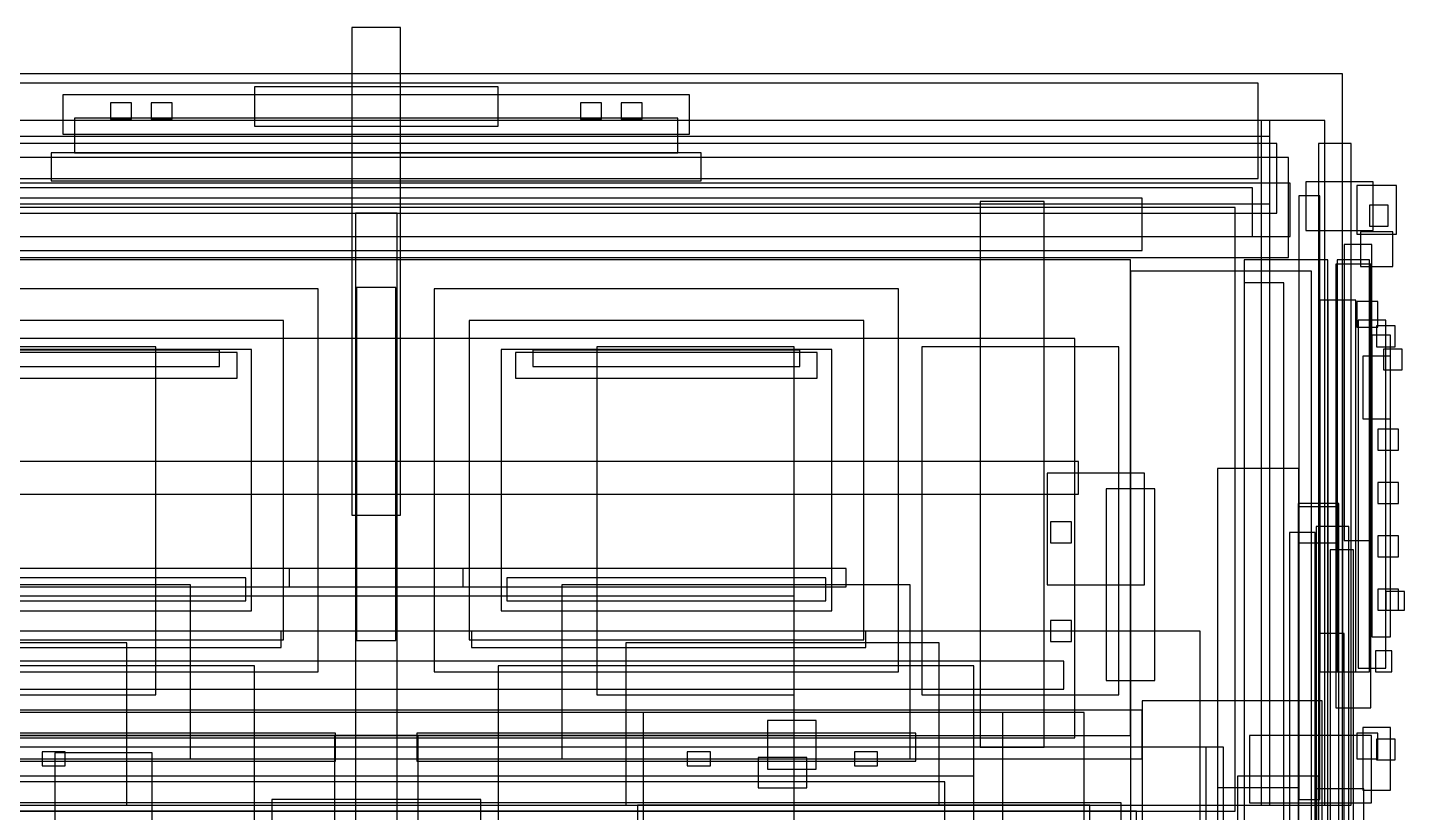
# Model space of a CAD drawing. Header units: millimetres. Extents: x -18 to 5970, y -985 to 4490.
# Drawn here: x 4700 to 5886, y 3814 to 4490 of the extents above; entities that cross this region are included whole.
import ezdxf

# ---------------------------------------------------------------- set-up
doc = ezdxf.new("R2010")
doc.units = ezdxf.units.MM

msp = doc.modelspace()

# ---------------------------------------------------------------- linework, layer by layer
at = {"layer": 'BODY'}
for p, q in [((5021, 4490), (4979, 4490)), ((4979, 4490), (4979, 4070)), ((5021, 4070), (5021, 4490)), ((5660, 4343), (4340, 4343)), ((5660, 4298), (5660, 4343)), ((5740, 4335), (4260, 4335)), ((5575.5, 4340), (5520.5, 4340)), ((5520.5, 4340), (5520.5, 3870)), ((5575.5, 3870), (5575.5, 4340)), ((5740, 3815), (5740, 4335)), ((4340, 4298), (5660, 4298)), ((5650, 4290), (4350, 4290)), ((5650, 3880), (5650, 4290)), ((5602, 4222), (4398, 4222)), ((5602, 3878), (5602, 4222)), ((5605, 4116), (4395, 4116)), ((5605, 4088), (5605, 4116)), ((5795, 4110), (5725, 4110)), ((5725, 4110), (5725, 3260)), ((5795, 3260), (5795, 4110)), ((4395, 4088), (5605, 4088)), ((4979, 4070), (5021, 4070)), ((5829.5, 4080), (5794.5, 4080)), ((5794.5, 4080), (5794.5, 4046)), ((5829.5, 4077), (5794.5, 4077)), ((5794.5, 4077), (5794.5, 3692)), ((5829.5, 4077), (5794.5, 4077)), ((5794.5, 4077), (5794.5, 3692)), ((5829.5, 4046), (5829.5, 4080)), ((5829.5, 3692), (5829.5, 4077)), ((5829.5, 3692), (5829.5, 4077)), ((5838, 4060), (5810, 4060)), ((5810, 4060), (5810, 3280)), ((5838, 4060), (5810, 4060)), ((5810, 4060), (5810, 3280)), ((5838, 3280), (5838, 4060)), ((5838, 3280), (5838, 4060)), ((5809, 4055), (5787, 4055)), ((5787, 4055), (5787, 3710)), ((5794.5, 4046), (5829.5, 4046)), ((5809, 3710), (5809, 4055)), ((5842, 4040), (5822, 4040)), ((5822, 4040), (5822, 3480)), ((5842, 3480), (5842, 4040)), ((5075, 4024), (4595, 4024)), ((5405, 4024), (4925, 4024)), ((4925, 4024), (4925, 4008)), ((5075, 4008), (5075, 4024)), ((5405, 4008), (5405, 4024)), ((4595, 4008), (5075, 4008)), ((4925, 4008), (5405, 4008)), ((5710, 3970), (4290, 3970)), ((4918, 3970), (4578, 3970)), ((4918, 3956), (4918, 3970)), ((5422, 3970), (5082, 3970)), ((5082, 3970), (5082, 3956)), ((5422, 3956), (5422, 3970)), ((5710, 3190), (5710, 3970)), ((5834, 3968), (5812, 3968)), ((5812, 3968), (5812, 3458)), ((5834, 3458), (5834, 3968)), ((4578, 3956), (4918, 3956)), ((5082, 3956), (5422, 3956)), ((5592.5, 3944), (4407.5, 3944)), ((5592.5, 3920), (5592.5, 3944)), ((4407.5, 3920), (5592.5, 3920)), ((5815, 3910), (5660, 3910)), ((5660, 3910), (5660, 3616)), ((5815, 3616), (5815, 3910)), ((5660, 3902), (4340, 3902)), ((5379, 3893), (5337, 3893)), ((5337, 3893), (5337, 3851)), ((5379, 3851), (5379, 3893)), ((5660, 3860), (5660, 3902)), ((4350, 3880), (5650, 3880)), ((4965, 3882), (4535, 3882)), ((5360, 3880), (4640, 3880)), ((5036, 3880), (4964, 3880)), ((4964, 3880), (4964, 3300)), ((4965, 3858), (4965, 3882)), ((5465, 3882), (5035, 3882)), ((5035, 3882), (5035, 3858)), ((5036, 3300), (5036, 3880)), ((5360, 3160), (5360, 3880)), ((5465, 3858), (5465, 3882)), ((5857.5, 3880), (5752.5, 3880)), ((5752.5, 3880), (5752.5, 3822)), ((5857.5, 3822), (5857.5, 3880)), ((5730, 3870), (4270, 3870)), ((5715, 3870), (4285, 3870)), ((4398, 3878), (5602, 3878)), ((5520.5, 3870), (5575.5, 3870)), ((5715, 3220), (5715, 3870)), ((5730, 3760), (5730, 3870)), ((4340, 3860), (5660, 3860)), ((4535, 3858), (4965, 3858)), ((4732, 3866), (4712, 3866)), ((4712, 3866), (4712, 3854)), ((4732, 3854), (4732, 3866)), ((5035, 3858), (5465, 3858)), ((5288, 3866), (5268, 3866)), ((5268, 3866), (5268, 3854)), ((5288, 3854), (5288, 3866)), ((5371, 3861), (5329, 3861)), ((5329, 3861), (5329, 3835)), ((5371, 3835), (5371, 3861)), ((5432, 3866), (5412, 3866)), ((5412, 3866), (5412, 3854)), ((5432, 3854), (5432, 3866)), ((4712, 3854), (4732, 3854)), ((5268, 3854), (5288, 3854)), ((5337, 3851), (5379, 3851)), ((5412, 3854), (5432, 3854)), ((5329, 3835), (5371, 3835)), ((5795, 3835), (5725, 3835)), ((5725, 3835), (5725, 3225)), ((5795, 3225), (5795, 3835)), ((5642, 3822), (4358, 3822)), ((5090, 3825), (4910, 3825)), ((4910, 3825), (4910, 3777)), ((5090, 3777), (5090, 3825)), ((5642, 3710), (5642, 3822)), ((5752.5, 3822), (5857.5, 3822)), ((4260, 3815), (5740, 3815)), ((5655, 3815), (4345, 3815)), ((5655, 3787), (5655, 3815))]:
    msp.add_line(p, q, dxfattribs=at)
at = {"layer": 'DATUM'}
for p, q in [((4807, 3865), (4723, 3865)), ((4723, 3865), (4723, 3500)), ((4807, 3500), (4807, 3865)), ((5515, 3845), (4485, 3845)), ((5515, 3415), (5515, 3845))]:
    msp.add_line(p, q, dxfattribs=at)
at = {"layer": 'ENGINE_BAY'}
for p, q in [((5490, 3840), (4510, 3840)), ((5490, 3320), (5490, 3840))]:
    msp.add_line(p, q, dxfattribs=at)
at = {"layer": 'HARD_TOP'}
for p, q in [((5760, 4442), (4240, 4442)), ((5105, 4439), (4895, 4439)), ((4895, 4439), (4895, 4405)), ((5105, 4405), (5105, 4439)), ((5760, 4360), (5760, 4442)), ((5270, 4432), (4730, 4432)), ((4730, 4432), (4730, 4398)), ((5270, 4398), (5270, 4432)), ((4789, 4425), (4771, 4425)), ((4771, 4425), (4771, 4411)), ((4789, 4411), (4789, 4425)), ((4824, 4425), (4806, 4425)), ((4806, 4425), (4806, 4411)), ((4824, 4411), (4824, 4425)), ((5194, 4425), (5176, 4425)), ((5176, 4425), (5176, 4411)), ((5194, 4411), (5194, 4425)), ((5229, 4425), (5211, 4425)), ((5211, 4425), (5211, 4411)), ((5229, 4411), (5229, 4425)), ((5770, 4410), (4230, 4410)), ((5260, 4412), (4740, 4412)), ((4740, 4412), (4740, 4382)), ((4771, 4411), (4789, 4411)), ((4806, 4411), (4824, 4411)), ((4895, 4405), (5105, 4405)), ((5176, 4411), (5194, 4411)), ((5211, 4411), (5229, 4411)), ((5260, 4382), (5260, 4412)), ((5817.5, 4410), (5762.5, 4410)), ((5762.5, 4410), (5762.5, 3820)), ((5770, 3820), (5770, 4410)), ((5817.5, 3820), (5817.5, 4410)), ((5770, 4396), (4230, 4396)), ((4730, 4398), (5270, 4398)), ((5770, 4338), (5770, 4396)), ((5776, 4390), (4224, 4390)), ((5280, 4382), (4720, 4382)), ((4720, 4382), (4720, 4358)), ((4740, 4382), (5260, 4382)), ((5280, 4358), (5280, 4382)), ((5776, 4330), (5776, 4390)), ((5840, 4390), (5812, 4390)), ((5812, 4390), (5812, 3820)), ((5840, 4390), (5812, 4390)), ((5812, 4390), (5812, 3820)), ((5840, 4390), (5812, 4390)), ((5812, 4390), (5812, 3820)), ((5840, 4390), (5812, 4390)), ((5812, 4390), (5812, 3820)), ((5840, 3820), (5840, 4390)), ((5840, 3820), (5840, 4390)), ((5840, 3820), (5840, 4390)), ((5840, 3820), (5840, 4390)), ((5786, 4378), (4214, 4378)), ((5786, 4292), (5786, 4378)), ((5787.5, 4356), (4212.5, 4356)), ((4240, 4360), (5760, 4360)), ((4720, 4358), (5280, 4358)), ((5787.5, 4310), (5787.5, 4356)), ((5859, 4357), (5801, 4357)), ((5801, 4357), (5801, 4315)), ((5859, 4315), (5859, 4357)), ((5755, 4352), (4245, 4352)), ((5755, 4352), (4245, 4352)), ((5755, 4352), (4245, 4352)), ((5755, 4352), (4245, 4352)), ((5755, 4310), (5755, 4352)), ((5755, 4310), (5755, 4352)), ((5755, 4310), (5755, 4352)), ((5755, 4310), (5755, 4352)), ((5813, 4345), (5795, 4345)), ((5795, 4345), (5795, 3825)), ((5813, 4345), (5795, 4345)), ((5795, 4345), (5795, 3825)), ((5813, 4345), (5795, 4345)), ((5795, 4345), (5795, 3825)), ((5813, 4345), (5795, 4345)), ((5795, 4345), (5795, 3825)), ((5813, 4345), (5795, 4345)), ((5795, 4345), (5795, 3825)), ((5813, 3825), (5813, 4345)), ((5813, 3825), (5813, 4345)), ((5813, 3825), (5813, 4345)), ((5813, 3825), (5813, 4345)), ((5813, 3825), (5813, 4345)), ((5879, 4354), (5845, 4354)), ((5845, 4354), (5845, 4312)), ((5879, 4354), (5845, 4354)), ((5845, 4354), (5845, 4312)), ((5879, 4312), (5879, 4354)), ((5879, 4312), (5879, 4354)), ((4230, 4338), (5770, 4338)), ((5872, 4337), (5856, 4337)), ((5856, 4337), (5856, 4319)), ((5872, 4337), (5856, 4337)), ((5856, 4337), (5856, 4319)), ((5872, 4337), (5856, 4337)), ((5856, 4337), (5856, 4319)), ((5872, 4337), (5856, 4337)), ((5856, 4337), (5856, 4319)), ((5872, 4337), (5856, 4337)), ((5856, 4337), (5856, 4319)), ((5872, 4337), (5856, 4337)), ((5856, 4337), (5856, 4319)), ((5872, 4337), (5856, 4337)), ((5856, 4337), (5856, 4319)), ((5872, 4337), (5856, 4337)), ((5856, 4337), (5856, 4319)), ((5872, 4337), (5856, 4337)), ((5856, 4337), (5856, 4319)), ((5872, 4319), (5872, 4337)), ((5872, 4319), (5872, 4337)), ((5872, 4319), (5872, 4337)), ((5872, 4319), (5872, 4337)), ((5872, 4319), (5872, 4337)), ((5872, 4319), (5872, 4337)), ((5872, 4319), (5872, 4337)), ((5872, 4319), (5872, 4337)), ((5872, 4319), (5872, 4337)), ((4224, 4330), (5776, 4330)), ((5018, 4330), (4982, 4330)), ((4982, 4330), (4982, 3680)), ((5018, 3680), (5018, 4330)), ((5856, 4319), (5872, 4319)), ((5856, 4319), (5872, 4319)), ((5856, 4319), (5872, 4319)), ((5856, 4319), (5872, 4319)), ((5856, 4319), (5872, 4319)), ((5856, 4319), (5872, 4319)), ((5856, 4319), (5872, 4319)), ((5856, 4319), (5872, 4319)), ((5856, 4319), (5872, 4319)), ((4212.5, 4310), (5787.5, 4310)), ((4245, 4310), (5755, 4310)), ((4245, 4310), (5755, 4310)), ((4245, 4310), (5755, 4310)), ((4245, 4310), (5755, 4310)), ((5801, 4315), (5859, 4315)), ((5845, 4312), (5879, 4312)), ((5845, 4312), (5879, 4312)), ((5876, 4314), (5848, 4314)), ((5848, 4314), (5848, 4284)), ((5876, 4284), (5876, 4314)), ((5858, 4303), (5834, 4303)), ((5834, 4303), (5834, 4048)), ((5858, 4048), (5858, 4303)), ((4214, 4292), (5786, 4292)), ((5820, 4290), (5748, 4290)), ((5748, 4290), (5748, 3800)), ((5820, 3800), (5820, 4290)), ((5857, 4286), (5827, 4286)), ((5827, 4286), (5827, 3904)), ((5856, 4290), (5828, 4290)), ((5828, 4290), (5828, 3935)), ((5848, 4284), (5876, 4284)), ((5856, 3935), (5856, 4290)), ((5857, 3904), (5857, 4286)), ((5806, 4280), (5650, 4280)), ((5650, 4280), (5650, 3800)), ((5806, 3800), (5806, 4280)), ((4950, 4265), (4550, 4265)), ((4950, 3935), (4950, 4265)), ((5017, 4266), (4983, 4266)), ((4983, 4266), (4983, 3962)), ((5017, 3962), (5017, 4266)), ((5450, 4265), (5050, 4265)), ((5050, 4265), (5050, 3935)), ((5450, 3935), (5450, 4265)), ((5782, 4270), (5748, 4270)), ((5748, 4270), (5748, 3630)), ((5782, 4270), (5748, 4270)), ((5748, 4270), (5748, 3630)), ((5782, 4270), (5748, 4270)), ((5748, 4270), (5748, 3630)), ((5782, 4270), (5748, 4270)), ((5748, 4270), (5748, 3630)), ((5782, 3630), (5782, 4270)), ((5782, 3630), (5782, 4270)), ((5782, 3630), (5782, 4270)), ((5782, 3630), (5782, 4270)), ((5833, 4255), (5813, 4255)), ((5813, 4255), (5813, 3935)), ((5844, 4255), (5820, 4255)), ((5820, 4255), (5820, 3935)), ((5833, 3935), (5833, 4255)), ((5844, 3935), (5844, 4255)), ((5863, 4254), (5845, 4254)), ((5845, 4254), (5845, 4232)), ((5863, 4254), (5845, 4254)), ((5845, 4254), (5845, 4232)), ((5863, 4232), (5863, 4254)), ((5863, 4232), (5863, 4254)), ((4920, 4237.5), (4580, 4237.5)), ((4920, 3962.5), (4920, 4237.5)), ((5420, 4237.5), (5080, 4237.5)), ((5080, 4237.5), (5080, 3962.5)), ((5420, 3962.5), (5420, 4237.5)), ((5870, 4238), (5846, 4238)), ((5846, 4238), (5846, 3938)), ((5870, 4238), (5846, 4238)), ((5846, 4238), (5846, 3938)), ((5870, 3938), (5870, 4238)), ((5870, 3938), (5870, 4238)), ((5845, 4232), (5863, 4232)), ((5845, 4232), (5863, 4232)), ((5874, 4225), (5858, 4225)), ((5858, 4225), (5858, 3965)), ((5878, 4233), (5862, 4233)), ((5862, 4233), (5862, 4215)), ((5878, 4233), (5862, 4233)), ((5862, 4233), (5862, 4215)), ((5878, 4233), (5862, 4233)), ((5862, 4233), (5862, 4215)), ((5878, 4233), (5862, 4233)), ((5862, 4233), (5862, 4215)), ((5874, 3965), (5874, 4225)), ((5878, 4215), (5878, 4233)), ((5878, 4215), (5878, 4233)), ((5878, 4215), (5878, 4233)), ((5878, 4215), (5878, 4233)), ((4892.5, 4212.5), (4607.5, 4212.5)), ((4810, 4215), (4640, 4215)), ((4810, 3915), (4810, 4215)), ((4892.5, 3987.5), (4892.5, 4212.5)), ((5392.5, 4212.5), (5107.5, 4212.5)), ((5107.5, 4212.5), (5107.5, 3987.5)), ((5360, 4215), (5190, 4215)), ((5190, 4215), (5190, 3915)), ((5360, 3915), (5360, 4215)), ((5392.5, 3987.5), (5392.5, 4212.5)), ((5640, 4215), (5470, 4215)), ((5470, 4215), (5470, 3915)), ((5640, 3915), (5640, 4215)), ((5862, 4215), (5878, 4215)), ((5862, 4215), (5878, 4215)), ((5862, 4215), (5878, 4215)), ((5862, 4215), (5878, 4215)), ((5884, 4213), (5868, 4213)), ((5868, 4213), (5868, 4195)), ((5884, 4195), (5884, 4213)), ((4880, 4210), (4620, 4210)), ((4865, 4212), (4635, 4212)), ((4865, 4198), (4865, 4212)), ((4880, 4188), (4880, 4210)), ((5380, 4210), (5120, 4210)), ((5120, 4210), (5120, 4188)), ((5365, 4212), (5135, 4212)), ((5135, 4212), (5135, 4198)), ((5365, 4198), (5365, 4212)), ((5380, 4188), (5380, 4210)), ((5874, 4207), (5850, 4207)), ((5850, 4207), (5850, 4153)), ((5874, 4207), (5850, 4207)), ((5850, 4207), (5850, 4153)), ((5874, 4207), (5850, 4207)), ((5850, 4207), (5850, 4153)), ((5874, 4207), (5850, 4207)), ((5850, 4207), (5850, 4153)), ((5874, 4153), (5874, 4207)), ((5874, 4153), (5874, 4207)), ((5874, 4153), (5874, 4207)), ((5874, 4153), (5874, 4207)), ((4635, 4198), (4865, 4198)), ((5135, 4198), (5365, 4198)), ((5868, 4195), (5884, 4195)), ((4620, 4188), (4880, 4188)), ((5120, 4188), (5380, 4188)), ((5850, 4153), (5874, 4153)), ((5850, 4153), (5874, 4153)), ((5850, 4153), (5874, 4153)), ((5850, 4153), (5874, 4153)), ((5881, 4144), (5863, 4144)), ((5863, 4144), (5863, 4126)), ((5881, 4126), (5881, 4144)), ((5863, 4126), (5881, 4126)), ((5662, 4106), (5578, 4106)), ((5578, 4106), (5578, 4010)), ((5662, 4010), (5662, 4106)), ((5881, 4098), (5863, 4098)), ((5863, 4098), (5863, 4080)), ((5881, 4080), (5881, 4098)), ((5671, 4092.5), (5629, 4092.5)), ((5629, 4092.5), (5629, 3927.5)), ((5671, 3927.5), (5671, 4092.5)), ((5863, 4080), (5881, 4080)), ((5599, 4064), (5581, 4064)), ((5581, 4064), (5581, 4046)), ((5599, 4046), (5599, 4064)), ((5581, 4046), (5599, 4046)), ((5834, 4048), (5858, 4048)), ((5881, 4052), (5863, 4052)), ((5863, 4052), (5863, 4034)), ((5881, 4034), (5881, 4052)), ((5863, 4034), (5881, 4034)), ((4887.5, 4016), (4612.5, 4016)), ((4887.5, 3996), (4887.5, 4016)), ((5387.5, 4016), (5112.5, 4016)), ((5112.5, 4016), (5112.5, 3996)), ((5387.5, 3996), (5387.5, 4016)), ((5578, 4010), (5662, 4010)), ((5881, 4006), (5863, 4006)), ((5863, 4006), (5863, 3988)), ((5886, 4004), (5870, 4004)), ((5870, 4004), (5870, 3988)), ((5881, 3988), (5881, 4006)), ((5886, 3988), (5886, 4004)), ((4607.5, 3987.5), (4892.5, 3987.5)), ((4612.5, 3996), (4887.5, 3996)), ((5107.5, 3987.5), (5392.5, 3987.5)), ((5112.5, 3996), (5387.5, 3996)), ((5863, 3988), (5881, 3988)), ((5870, 3988), (5886, 3988)), ((5599, 3979), (5581, 3979)), ((5581, 3979), (5581, 3961)), ((5599, 3961), (5599, 3979)), ((5858, 3965), (5874, 3965)), ((4580, 3962.5), (4920, 3962.5)), ((4983, 3962), (5017, 3962)), ((5080, 3962.5), (5420, 3962.5)), ((5581, 3961), (5599, 3961)), ((5875, 3953), (5861, 3953)), ((5861, 3953), (5861, 3935)), ((5875, 3953), (5861, 3953)), ((5861, 3953), (5861, 3935)), ((5875, 3935), (5875, 3953)), ((5875, 3935), (5875, 3953)), ((4550, 3935), (4950, 3935)), ((5050, 3935), (5450, 3935)), ((5629, 3927.5), (5671, 3927.5)), ((5813, 3935), (5833, 3935)), ((5820, 3935), (5844, 3935)), ((5828, 3935), (5856, 3935)), ((5846, 3938), (5870, 3938)), ((5846, 3938), (5870, 3938)), ((5861, 3935), (5875, 3935)), ((5861, 3935), (5875, 3935)), ((4640, 3915), (4810, 3915)), ((5190, 3915), (5360, 3915)), ((5470, 3915), (5640, 3915)), ((5827, 3904), (5857, 3904)), ((5863, 3882), (5845, 3882)), ((5845, 3882), (5845, 3860)), ((5863, 3882), (5845, 3882)), ((5845, 3882), (5845, 3860)), ((5874, 3887), (5850, 3887)), ((5850, 3887), (5850, 3833)), ((5874, 3887), (5850, 3887)), ((5850, 3887), (5850, 3833)), ((5874, 3887), (5850, 3887)), ((5850, 3887), (5850, 3833)), ((5874, 3887), (5850, 3887)), ((5850, 3887), (5850, 3833)), ((5863, 3860), (5863, 3882)), ((5863, 3860), (5863, 3882)), ((5874, 3833), (5874, 3887)), ((5874, 3833), (5874, 3887)), ((5874, 3833), (5874, 3887)), ((5874, 3833), (5874, 3887)), ((5878, 3877), (5862, 3877)), ((5862, 3877), (5862, 3859)), ((5878, 3877), (5862, 3877)), ((5862, 3877), (5862, 3859)), ((5878, 3877), (5862, 3877)), ((5862, 3877), (5862, 3859)), ((5878, 3877), (5862, 3877)), ((5862, 3877), (5862, 3859)), ((5878, 3859), (5878, 3877)), ((5878, 3859), (5878, 3877)), ((5878, 3859), (5878, 3877)), ((5878, 3859), (5878, 3877)), ((5845, 3860), (5863, 3860)), ((5845, 3860), (5863, 3860)), ((5862, 3859), (5878, 3859)), ((5862, 3859), (5878, 3859)), ((5862, 3859), (5878, 3859)), ((5862, 3859), (5878, 3859)), ((5812, 3845), (5742, 3845)), ((5742, 3845), (5742, 3758)), ((5812, 3758), (5812, 3845)), ((5851, 3834), (5809, 3834)), ((5809, 3834), (5809, 3788)), ((5850, 3833), (5874, 3833)), ((5850, 3833), (5874, 3833)), ((5850, 3833), (5874, 3833)), ((5850, 3833), (5874, 3833)), ((5851, 3788), (5851, 3834)), ((5795, 3825), (5813, 3825)), ((5795, 3825), (5813, 3825)), ((5795, 3825), (5813, 3825)), ((5795, 3825), (5813, 3825)), ((5795, 3825), (5813, 3825)), ((4230, 3820), (5770, 3820)), ((5762.5, 3820), (5817.5, 3820)), ((5812, 3820), (5840, 3820)), ((5812, 3820), (5840, 3820)), ((5812, 3820), (5840, 3820)), ((5812, 3820), (5840, 3820))]:
    msp.add_line(p, q, dxfattribs=at)
at = {"layer": 'INTERIOR'}
for p, q in [((4840, 4010), (4540, 4010)), ((4840, 3860), (4840, 4010)), ((5460, 4010), (5160, 4010)), ((5160, 4010), (5160, 3860)), ((5460, 3860), (5460, 4010)), ((4785, 3960), (4515, 3960)), ((4785, 3820), (4785, 3960)), ((5485, 3960), (5215, 3960)), ((5215, 3960), (5215, 3820)), ((5485, 3820), (5485, 3960)), ((4895, 3940), (4485, 3940)), ((4895, 3320), (4895, 3940)), ((5515, 3940), (5105, 3940)), ((5105, 3940), (5105, 3320)), ((5515, 3320), (5515, 3940)), ((5540, 3900), (4460, 3900)), ((5610, 3900), (5230, 3900)), ((5230, 3900), (5230, 3520)), ((5540, 3340), (5540, 3900)), ((5610, 3520), (5610, 3900)), ((4540, 3860), (4840, 3860)), ((5160, 3860), (5460, 3860)), ((4515, 3820), (4785, 3820)), ((5215, 3820), (5485, 3820))]:
    msp.add_line(p, q, dxfattribs=at)
at = {"layer": 'MECHANICAL_CLEARANCE'}
for p, q in [((5360, 4000), (4640, 4000)), ((5360, 3490), (5360, 4000)), ((5615, 3820), (5225, 3820)), ((5225, 3820), (5225, 3400)), ((5615, 3400), (5615, 3820))]:
    msp.add_line(p, q, dxfattribs=at)
at = {"layer": 'OVERALL'}
for p, q in [((5832.5, 4450), (4167.5, 4450)), ((5832.5, 2500), (5832.5, 4450))]:
    msp.add_line(p, q, dxfattribs=at)

doc.saveas('drawing.dxf')
